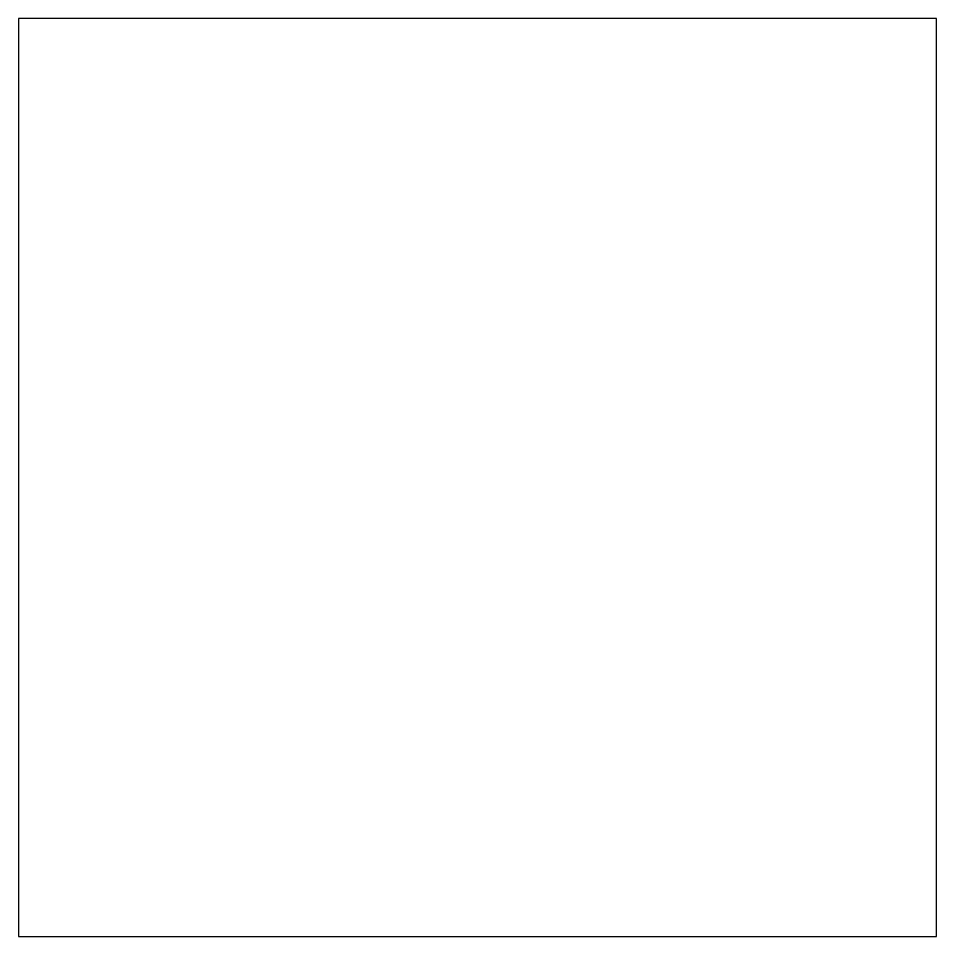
# Model space of a CAD drawing. Extents: x 0 to 113, y 28 to 142.
import ezdxf

# ---------------------------------------------------------------- set-up
doc = ezdxf.new("R2010")
doc.units = 0
doc.layers.get('0').update_dxf_attribs({"linetype": 'CONTINUOUS'})

msp = doc.modelspace()

# ---------------------------------------------------------------- linework, layer by layer
at = {"color": 7}
msp.add_lwpolyline([(0, 28.346467), (113.385827, 28.346467), (113.385827, 141.732294), (0, 141.732294), (0, 28.346467)], dxfattribs=at)

doc.saveas('drawing.dxf')
